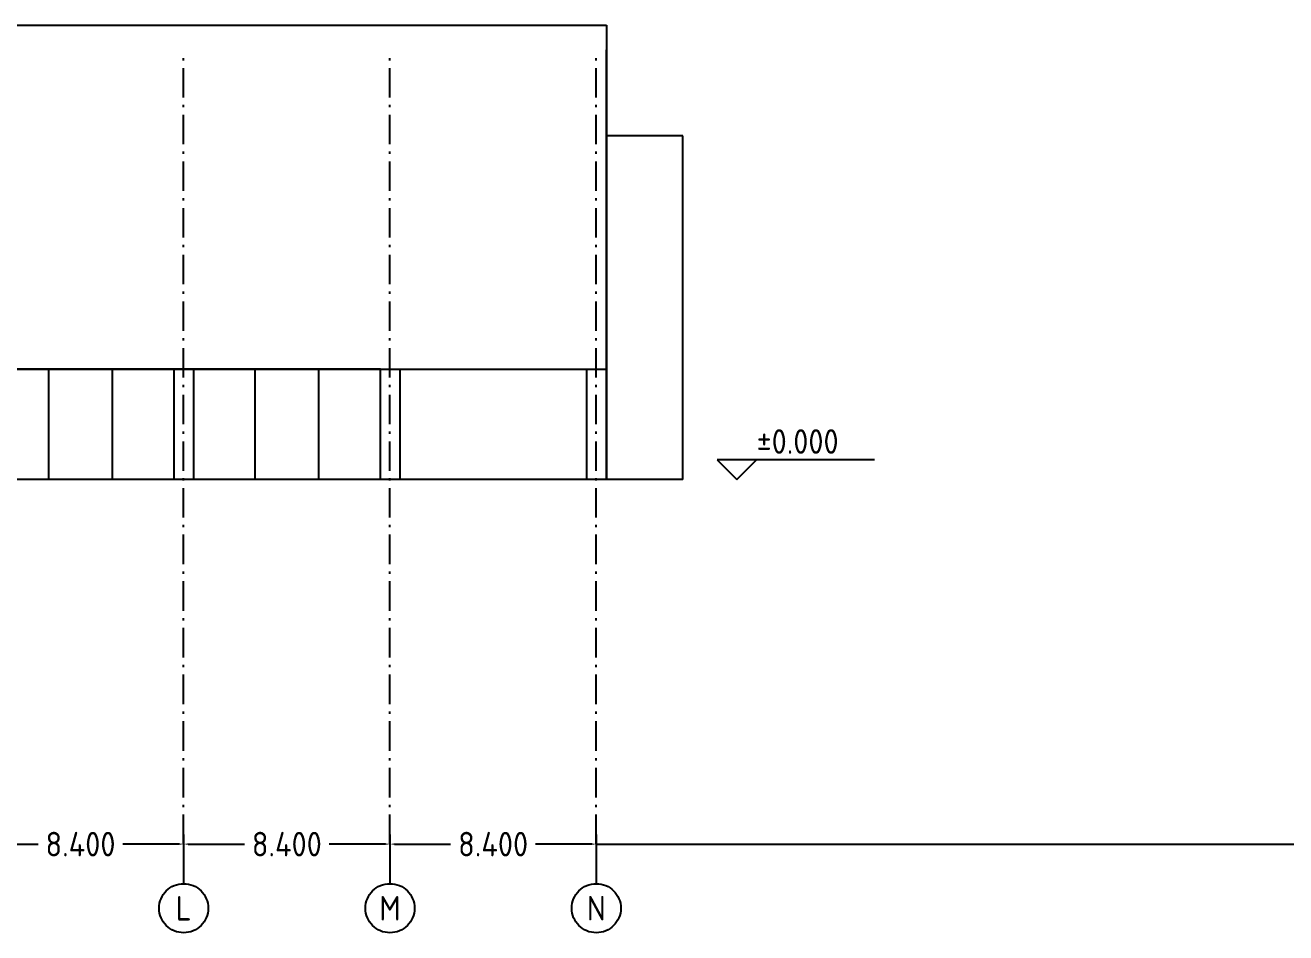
# Model space of a CAD drawing. Header units: inches. Extents: x -310 to 1074, y -19 to 138.
# Drawn here: x -222.4 to -171.1, y -18.5 to 18.5 of the extents above; entities that cross this region are included whole.
import ezdxf

# ---------------------------------------------------------------- set-up
doc = ezdxf.new("R2010")
doc.units = ezdxf.units.IN
doc.header["$MEASUREMENT"] = 0
doc.linetypes.add('ACAD_ISO10W100', pattern=[18, 12, -3, 0, -3])
for name, color, linetype in [('axis', 1, 'ACAD_ISO10W100'), ('cutglass', 4, 'Continuous'), ('oncut', 6, 'Continuous'), ('seeline', 214, 'Continuous'), ('text', 7, 'ACAD_ISO10W100')]:
    doc.layers.add(name, color=color, linetype=linetype)
doc.styles.add('Annotative', font='Arial.ttf')
doc.styles.get("Standard").update_dxf_attribs({"font": 'Arial.ttf'})
doc.dimstyles.new('MYSTYLE', dxfattribs={"dimtxt": 1, "dimasz": 0.18, "dimexe": 0.18, "dimexo": 0.0625, "dimgap": 0.09, "dimtad": 0, "dimtoh": 1, "dimdec": 3, "dimzin": 0, "dimdsep": 46, "dimtxsty": 'Standard', "dimcen": 0.09, "dimadec": 0, "dimazin": 0, "dimtfac": 1, "dimtdec": 3, "dimtofl": 0, "dimtmove": 0, "dimatfit": 3, "dimfxl": 1, "dimtolj": 1, "dimtzin": 0, "dimarcsym": 0})

# ---------------------------------------------------------------- blocks, each defined once
blk = doc.blocks.new('*D93')
at = {"layer": 'Defpoints', "color": 0, "ltscale": 6}
for p in [(-207.6, -14.454), (-207.6, -14.844), (-199.2, -14.454)]:
    blk.add_point(p, dxfattribs=at)
at = {"layer": 'text', "color": 0, "lineweight": -2, "ltscale": 6, "transparency": 16777216}
for p, q in [((-207.6, -14.517), (-207.6, -15.024)), ((-207.42, -14.844), (-205.129, -14.844)), ((-199.38, -14.844), (-201.671, -14.844)), ((-199.2, -14.517), (-199.2, -15.024))]:
    blk.add_line(p, q, dxfattribs=at)
at = {"layer": 'text', "color": 0, "ltscale": 6, "transparency": 16777216}
for points in [[(-207.42, -14.814), (-207.42, -14.874), (-207.6, -14.844)], [(-199.38, -14.814), (-199.38, -14.874), (-199.2, -14.844)]]:
    blk.add_solid(points, dxfattribs=at)
at = {"layer": 'text', "color": 0, "ltscale": 6, "transparency": 16777216, "insert": (-203.4, -14.844), "char_height": 1, "attachment_point": 5}
blk.add_mtext('\\A1;{\\Fiso|c0;8.400}', dxfattribs=at)
blk = doc.blocks.new('*D82')
at = {"layer": 'Defpoints', "color": 0, "ltscale": 6}
for p in [(-216, -14.454), (-216, -14.844), (-207.6, -14.454)]:
    blk.add_point(p, dxfattribs=at)
at = {"layer": 'text', "color": 0, "lineweight": -2, "ltscale": 6, "transparency": 16777216}
for p, q in [((-216, -14.517), (-216, -15.024)), ((-215.82, -14.844), (-213.529, -14.844)), ((-207.78, -14.844), (-210.071, -14.844)), ((-207.6, -14.517), (-207.6, -15.024))]:
    blk.add_line(p, q, dxfattribs=at)
at = {"layer": 'text', "color": 0, "ltscale": 6, "transparency": 16777216}
for points in [[(-215.82, -14.814), (-215.82, -14.874), (-216, -14.844)], [(-207.78, -14.814), (-207.78, -14.874), (-207.6, -14.844)]]:
    blk.add_solid(points, dxfattribs=at)
at = {"layer": 'text', "color": 0, "ltscale": 6, "transparency": 16777216, "insert": (-211.8, -14.844), "char_height": 1, "attachment_point": 5}
blk.add_mtext('\\A1;{\\Fiso|c0;8.400}', dxfattribs=at)
blk = doc.blocks.new('*D83')
at = {"layer": 'Defpoints', "color": 0, "ltscale": 6}
for p in [(-224.4, -14.454), (-224.4, -14.844), (-216, -14.454)]:
    blk.add_point(p, dxfattribs=at)
at = {"layer": 'text', "color": 0, "lineweight": -2, "ltscale": 6, "transparency": 16777216}
for p, q in [((-224.4, -14.517), (-224.4, -15.024)), ((-224.22, -14.844), (-221.929, -14.844)), ((-216.18, -14.844), (-218.471, -14.844)), ((-216, -14.517), (-216, -15.024))]:
    blk.add_line(p, q, dxfattribs=at)
at = {"layer": 'text', "color": 0, "ltscale": 6, "transparency": 16777216}
for points in [[(-224.22, -14.814), (-224.22, -14.874), (-224.4, -14.844)], [(-216.18, -14.814), (-216.18, -14.874), (-216, -14.844)]]:
    blk.add_solid(points, dxfattribs=at)
at = {"layer": 'text', "color": 0, "ltscale": 6, "transparency": 16777216, "insert": (-220.2, -14.844), "char_height": 1, "attachment_point": 5}
blk.add_mtext('\\A1;{\\Fiso|c0;8.400}', dxfattribs=at)

msp = doc.modelspace()

# ---------------------------------------------------------------- linework, layer by layer
at = {"ltscale": 6}
msp.add_line((-199.2, -14.8435), (-150, -14.8435), dxfattribs=at)
at = {"layer": 'axis', "ltscale": 0.1}
for p, q in [((-216, -14.8435), (-216, 17.2)), ((-207.6, -14.8435), (-207.6, 17.2)), ((-199.2, -14.8435), (-199.2, 17.2))]:
    msp.add_line(p, q, dxfattribs=at)
at = {"layer": 'cutglass', "ltscale": 6}
for p, q in [((-221.5, 4.5), (-221.5, 0)), ((-218.9, 0), (-218.9, 4.5)), ((-213.1, 4.5), (-213.1, 0)), ((-210.5, 0), (-210.5, 4.5))]:
    msp.add_line(p, q, dxfattribs=at)
at = {"layer": 'oncut', "ltscale": 6}
for p, q in [((-275.2, 18.5), (-198.78, 18.5)), ((-198.78, 18.5), (-198.78, 16.5)), ((-198.78, 16.5), (-198.78, 0)), ((-224.8, 4.5), (-198.78, 4.5)), ((-195.68, 0), (-300.42, 0))]:
    msp.add_line(p, q, dxfattribs=at)
at = {"layer": 'seeline', "ltscale": 6}
for p, q in [((-198.8, 17.5), (-198.8, 0)), ((-195.68, 14), (-198.78, 14)), ((-195.68, 0), (-195.68, 14)), ((-216.4, 4.5), (-216.4, 0)), ((-215.6, 4.5), (-215.6, 0)), ((-208, 4.5), (-208, 0)), ((-207.2, 4.5), (-207.2, 0)), ((-199.6, 4.5), (-199.6, 0))]:
    msp.add_line(p, q, dxfattribs=at)
at = {"layer": 'seeline'}
msp.add_line((-207.99, 4.5), (-257.58, 4.5), dxfattribs=at)
at = {"layer": 'text', "ltscale": 6}
for p, q in [((-216, -14.4541), (-216, -16.4541)), ((-207.6, -14.4541), (-207.6, -16.4541)), ((-199.2, -14.4541), (-199.2, -16.4541))]:
    msp.add_line(p, q, dxfattribs=at)
msp.add_lwpolyline([(-187.8728, 0.8), (-194.2728, 0.8), (-193.4728, 0), (-192.6728, 0.8)], dxfattribs=at)
for centre in [(-216, -17.4541), (-207.6, -17.4541), (-199.2, -17.4541)]:
    msp.add_circle(centre, 1, dxfattribs=at)

# ---------------------------------------------------------------- texts
at = {"layer": 'text', "ltscale": 6, "insert": (-192.6728, 1.05), "char_height": 1, "width": 5.498442, "attachment_point": 7, "style": 'Annotative'}
msp.add_mtext('{\\Fiso|c0;±0.000}', dxfattribs=at)
at = {"layer": 'text', "ltscale": 6, "char_height": 1, "attachment_point": 5}
for s, insert in [('{\\Fiso|c0;L}', (-216, -17.4541)), ('{\\Fiso|c0;M}', (-207.6, -17.4541)), ('{\\Fiso|c0;N}', (-199.2, -17.4541))]:
    msp.add_mtext_dynamic_manual_height_columns(s, width=1.764863, gutter_width=1, heights=[0], dxfattribs=dict(at, insert=insert))

# ---------------------------------------------------------------- dimensions: what is measured, and where the dimension line sits
at = {"layer": 'text', "ltscale": 6}
for base, p1, p2, picture, middle in [((-224.4, -14.8435), (-216, -14.4541), (-224.4, -14.4541), '*D83', (-220.2, -14.8435)), ((-216, -14.8435), (-207.6, -14.4541), (-216, -14.4541), '*D82', (-211.8, -14.8435)), ((-207.6, -14.8435), (-199.2, -14.4541), (-207.6, -14.4541), '*D93', (-203.4, -14.8435))]:
    dim = msp.add_linear_dim(base=base, p1=p1, p2=p2, angle=180, text='{\\Fiso|c0;<>}', dimstyle='MYSTYLE', dxfattribs=at)
    dim.commit()
    dim.dimension.update_dxf_attribs({"geometry": picture, "text_midpoint": middle})

doc.saveas('drawing.dxf')
